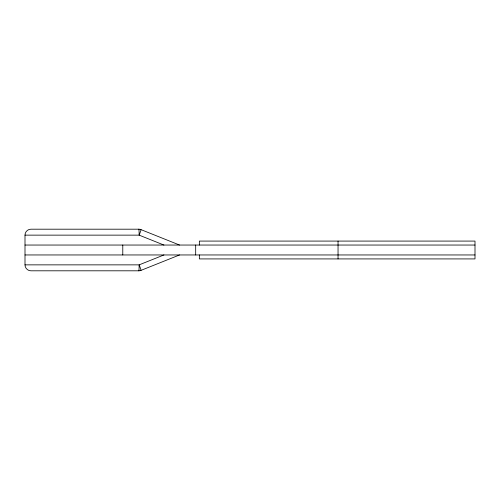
<?xml version="1.0" encoding="UTF-8"?>
<svg xmlns="http://www.w3.org/2000/svg" width="500" height="500" viewBox="0 0 500 500"><rect width="100%" height="100%" fill="white"/><g stroke="black" fill="none" stroke-linecap="round" stroke-linejoin="round"><path stroke-width="0.75" d="M179.544 254.956L140.981 270.381A5.944 5.944 0 0 1 138.769 270.806L30.944 270.806C27.769 270.887 24.919 268.038 25 264.862L25 235.138C24.919 231.962 27.769 229.112 30.944 229.194L138.769 229.194A5.944 5.944 0 0 1 140.981 229.619L179.544 245.044M163.919 254.956L139.15 264.862L25 264.862M25 235.138L139.15 235.138L163.919 245.044M25 245.044L475 245.044M25 254.956L475 254.956M338.044 241.081L338.044 258.919M199.356 245.044L199.356 241.081L475 241.081L475 258.919L199.356 258.919L199.356 254.956M195.681 245.044L195.681 254.956M122.781 245.044L122.781 254.956M140.981 270.381A5.944 0.356 68.2 0 0 139.15 264.862A5.944 0.381 -90 0 1 138.769 270.806A5.944 0.381 90 0 0 138.806 270.781M140.981 229.619A5.944 0.356 -68.2 0 1 139.15 235.138A5.944 0.381 -90 0 0 138.769 229.194A5.944 0.381 90 0 1 138.806 229.219"/></g></svg>
